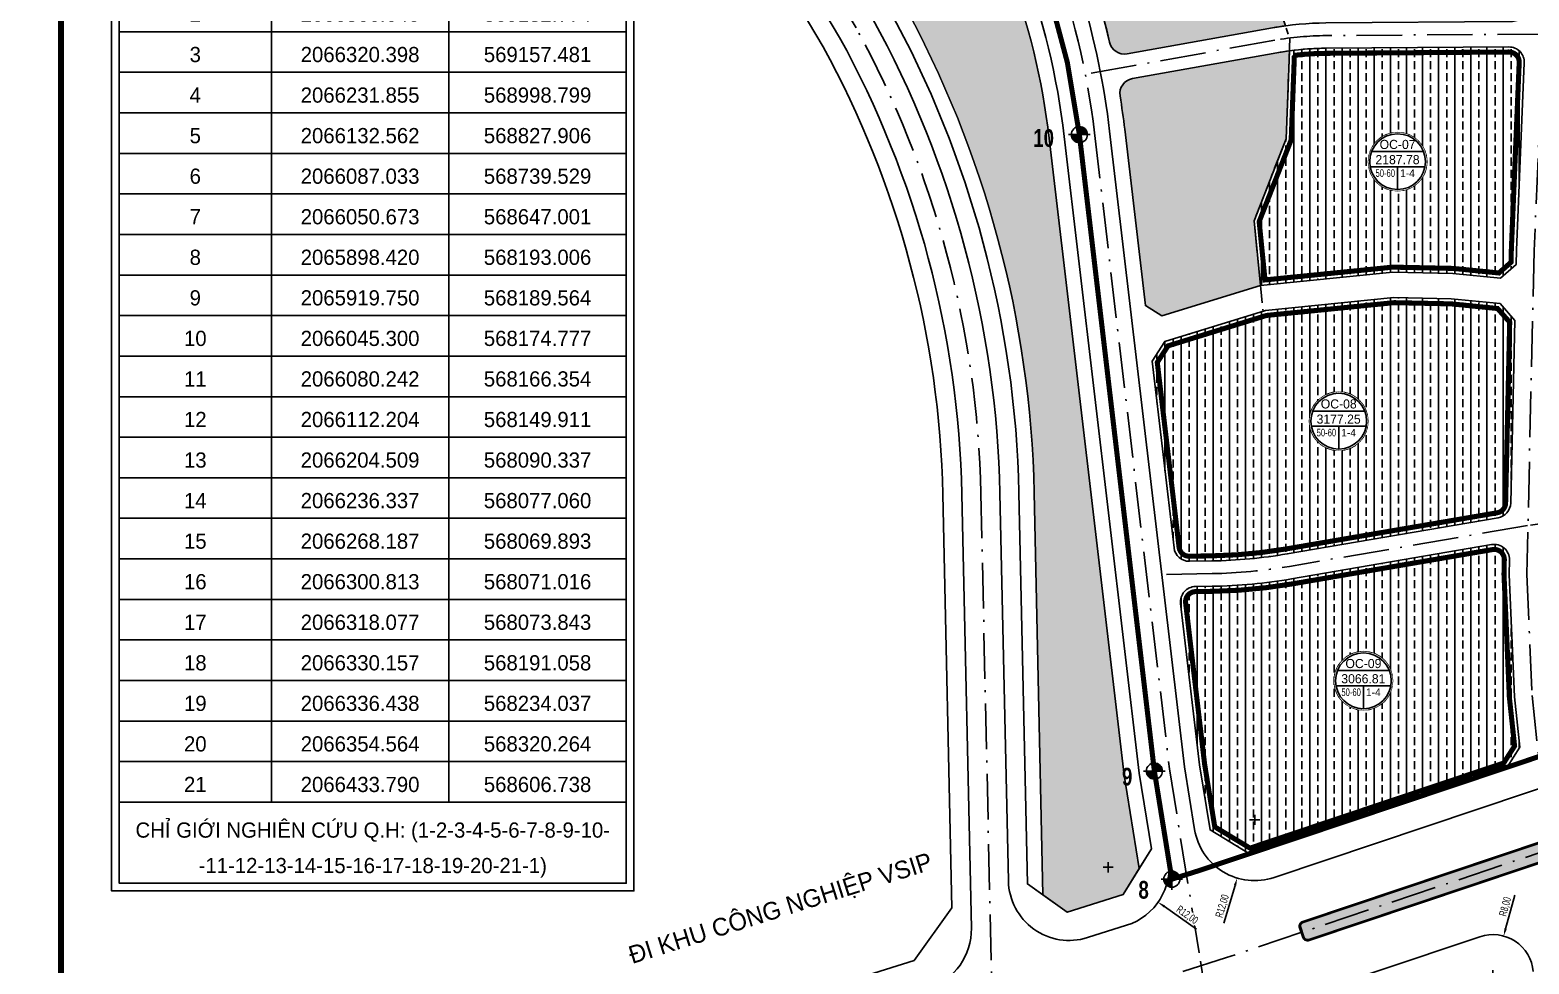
# Model space of a CAD drawing. Header units: metres. Extents: x 566107 to 571261, y 2062953 to 2068466.
# Drawn here: x 567967.8 to 568263.4, y 2065881.7 to 2066066 of the extents above; entities that cross this region are included whole.
import ezdxf
from ezdxf.enums import TextEntityAlignment as Align

# ---------------------------------------------------------------- set-up
doc = ezdxf.new("R2010")
doc.units = ezdxf.units.M
for name, pattern in [('ACAD_ISO10W100', [18.5, 12, -3, 0.5, -3]), ('CENTER', [2, 1.25, -0.25, 0.25, -0.25]), ('DOT', [0.25, 0, -0.25]), ('HIDDEN', [0.375, 0.25, -0.125])]:
    doc.linetypes.add(name, pattern=pattern)
doc.layers.get('0').update_dxf_attribs({"linetype": 'CONTINUOUS'})
doc.layers.get('DEFPOINTS').update_dxf_attribs({"linetype": 'CONTINUOUS'})
for name, color, linetype, lineweight in [('boDnv', 54, 'CONTINUOUS', 25), ('datKeSog', 251, 'CONTINUOUS', 13), ('datMatNc', 150, 'CONTINUOUS', 13), ('kt', 37, 'CONTINUOUS', 25)]:
    doc.layers.add(name, color=color, linetype=linetype, lineweight=lineweight)
for name, color, linetype in [('BoThamCo', 94, 'CONTINUOUS'), ('ChiaLo', 128, 'CENTER'), ('ddc', 32, 'CONTINUOUS'), ('ghi_chu', 7, 'CONTINUOUS'), ('hacth sdd', 8, 'CONTINUOUS'), ('Khung ban ve', 7, 'CONTINUOUS'), ('LogDg', 7, 'CONTINUOUS'), ('QH', 7, 'CONTINUOUS'), ('RANHGIOI', 2, 'HIDDEN'), ('TimDg', 222, 'CONTINUOUS'), ('ViaHeS', 32, 'CONTINUOUS')]:
    doc.layers.add(name, color=color, linetype=linetype)
doc.styles.add('ARIALB', font='', dxfattribs={"width": 0.75})
doc.styles.add('avantH', font='', dxfattribs={"height": 10})
doc.styles.add('avh', font='')
doc.styles.add('KTHUOC', font='', dxfattribs={"width": 0.8})
doc.styles.add('rms', font='romans.shx', dxfattribs={"width": 0.7, "bigfont": 'vns.shx'})
doc.styles.get('ARIALB').set_extended_font_data('.VnArialH', bold=True)
doc.styles.get('avantH').set_extended_font_data('.VnAvantH')
doc.styles.get('avh').set_extended_font_data('.VnAvantH')
doc.styles.get('KTHUOC').set_extended_font_data('.VnArial NarrowH')
doc.linetypes.add('ADL', pattern='A,0.125,-0.15,["++",rms,S=0.5,R=0,X=0,Y=-0.2245],-1.35,1.125', length=2.75)
doc.dimstyles.new('tien', dxfattribs={"dimscale": 0, "dimtxt": 1.5, "dimasz": 0.75, "dimexe": 0.45, "dimexo": 0, "dimgap": 0.25, "dimtad": 1, "dimzin": 1, "dimtxsty": 'KTHUOC', "dimblk1": 'ARCHTICK', "dimblk2": 'ARCHTICK', "dimsah": 1, "dimcen": 1, "dimdle": 0.45, "dimclrd": 37, "dimclre": 37, "dimclrt": 7, "dimaunit": 1, "dimadec": 0, "dimazin": 0, "dimtfac": 1, "dimtix": 1, "dimtofl": 0, "dimtmove": 2, "dimatfit": 3, "dimldrblk": 'ARCHTICK', "dimfxl": 0, "dimtolj": 1, "dimtzin": 1, "dimarcsym": 0})

# ---------------------------------------------------------------- blocks, each defined once
blk = doc.blocks.new('moc')
at = {"layer": 'QH', "linetype": 'Continuous'}
h = blk.add_hatch(color=7, dxfattribs=at)
h.paths.add_polyline_path([(0, 0), (0.529, 0, 0.414214), (0, 0.529)])
h.paths.add_polyline_path([(-0.529, 0, 0.414214), (0, -0.529), (0, 0)])
for p, q in [((0, 0.706), (0, -0.706)), ((-0.706, 0), (0.706, 0))]:
    blk.add_line(p, q, dxfattribs=at)
blk.add_circle((0, 0), 0.529, dxfattribs=at)
blk = doc.blocks.new('ghi_Eu-bg toa do')
at = {"color": 32}
blk.add_wipeout([(-103, 205), (0, 205), (0, 0), (-103, 0)], dxfattribs=at).dxf.layer = 'ghi_chu'
at = {"layer": 'ghi_chu', "color": 32, "lineweight": -2}
blk.add_lwpolyline([(0, 205), (0, 0), (-103, 0), (-103, 205)], close=True, dxfattribs=at)
at = {"layer": 'ghi_chu', "lineweight": -2}
blk.add_lwpolyline([(-1.5, 203.5), (-1.5, 1.5), (-101.5, 1.5), (-101.5, 203.5)], close=True, dxfattribs=at)
at = {"layer": 'ghi_chu', "color": 32, "lineweight": -2}
for points in [[(-101.5, 193.5), (-71.5, 185.5)], [(-71.5, 193.5), (-71.5, 17.5)], [(-36.5, 193.5), (-36.5, 17.5)], [(-101.5, 185.5), (-1.5, 185.5)], [(-101.5, 177.5), (-1.5, 177.5)], [(-101.5, 169.5), (-1.5, 169.5)], [(-101.5, 161.5), (-1.5, 161.5)], [(-101.5, 153.5), (-1.5, 153.5)], [(-101.5, 145.5), (-1.5, 145.5)], [(-101.5, 137.5), (-1.5, 137.5)], [(-101.5, 129.5), (-1.5, 129.5)], [(-101.5, 121.5), (-1.5, 121.5)], [(-101.5, 113.5), (-1.5, 113.5)], [(-101.5, 105.5), (-1.5, 105.5)], [(-101.5, 97.5), (-1.5, 97.5)], [(-101.5, 89.5), (-1.5, 89.5)], [(-101.5, 81.5), (-1.5, 81.5)], [(-101.5, 73.5), (-1.5, 73.5)], [(-101.5, 65.5), (-1.5, 65.5)], [(-101.5, 57.5), (-1.5, 57.5)], [(-101.5, 49.5), (-1.5, 49.5)], [(-101.5, 41.5), (-1.5, 41.5)], [(-101.5, 33.5), (-1.5, 33.5)], [(-101.5, 25.5), (-1.5, 25.5)]]:
    blk.add_lwpolyline(points, dxfattribs=at)
at = {"layer": 'ghi_chu', "lineweight": -2}
for points in [[(-1.5, 193.5), (-101.5, 193.5)], [(-101.5, 17.5), (-1.5, 17.5)]]:
    blk.add_lwpolyline(points, dxfattribs=at)
at = {"layer": 'ghi_chu', "lineweight": -2, "style": 'avantH'}
for s, height, p in [('%%U3. b¶ng to¹ ®é c¸c ®iÓm mèc:', 3.5, (-51.5, 196.5)), ('x', 3, (-54, 187.5)), ('y', 3, (-19, 187.5)), ('1', 3, (-86.5, 179.5)), ('2066606.466', 3, (-54, 179.5)), ('569000.559', 3, (-19, 179.5)), ('2', 3, (-86.5, 171.5)), ('2066366.646', 3, (-54, 171.5)), ('569132.774', 3, (-19, 171.5)), ('3', 3, (-86.5, 163.5)), ('2066320.398', 3, (-54, 163.5)), ('569157.481', 3, (-19, 163.5)), ('4', 3, (-86.5, 155.5)), ('2066231.855', 3, (-54, 155.5)), ('568998.799', 3, (-19, 155.5)), ('5', 3, (-86.5, 147.5)), ('2066132.562', 3, (-54, 147.5)), ('568827.906', 3, (-19, 147.5)), ('6', 3, (-86.5, 139.5)), ('2066087.033', 3, (-54, 139.5)), ('568739.529', 3, (-19, 139.5)), ('7', 3, (-86.5, 131.5)), ('2066050.673', 3, (-54, 131.5)), ('568647.001', 3, (-19, 131.5)), ('8', 3, (-86.5, 123.5)), ('2065898.420', 3, (-54, 123.5)), ('568193.006', 3, (-19, 123.5)), ('9', 3, (-86.5, 115.5)), ('2065919.750', 3, (-54, 115.5)), ('568189.564', 3, (-19, 115.5)), ('10', 3, (-86.5, 107.5)), ('2066045.300', 3, (-54, 107.5)), ('568174.777', 3, (-19, 107.5)), ('11', 3, (-86.5, 99.5)), ('2066080.242', 3, (-54, 99.5)), ('568166.354', 3, (-19, 99.5)), ('12', 3, (-86.5, 91.5)), ('2066112.204', 3, (-54, 91.5)), ('568149.911', 3, (-19, 91.5)), ('13', 3, (-86.5, 83.5)), ('2066204.509', 3, (-54, 83.5)), ('568090.337', 3, (-19, 83.5)), ('14', 3, (-86.5, 75.5)), ('2066236.337', 3, (-54, 75.5)), ('568077.060', 3, (-19, 75.5)), ('15', 3, (-86.5, 67.5)), ('2066268.187', 3, (-54, 67.5)), ('568069.893', 3, (-19, 67.5)), ('16', 3, (-86.5, 59.5)), ('2066300.813', 3, (-54, 59.5)), ('568071.016', 3, (-19, 59.5)), ('17', 3, (-86.5, 51.5)), ('2066318.077', 3, (-54, 51.5)), ('568073.843', 3, (-19, 51.5)), ('18', 3, (-86.5, 43.5)), ('2066330.157', 3, (-54, 43.5)), ('568191.058', 3, (-19, 43.5)), ('19', 3, (-86.5, 35.5)), ('2066336.438', 3, (-54, 35.5)), ('568234.037', 3, (-19, 35.5)), ('20', 3, (-86.5, 27.5)), ('2066354.564', 3, (-54, 27.5)), ('568320.264', 3, (-19, 27.5)), ('21', 3, (-86.5, 19.5)), ('2066433.790', 3, (-54, 19.5)), ('568606.738', 3, (-19, 19.5)), ('chØ giíi nghiªn cøu q.h: (1-2-3-4-5-6-7-8-9-10-', 3, (-51.5, 10.5)), ('-11-12-13-14-15-16-17-18-19-20-21-1)', 3, (-51.5, 3.5))]:
    blk.add_text(s, height=height, dxfattribs=at).set_placement(p, align=Align.CENTER)
blk.add_text('tt', height=3, dxfattribs=at).set_placement((-99.5, 187))
blk.add_text('t®', height=3, dxfattribs=at).set_placement((-73.5, 189), align=Align.RIGHT)
blk = doc.blocks.new('sl')
at = {"layer": 'ghi_chu', "color": 158}
blk.add_circle((0, 0), 5.75, dxfattribs=at)
at = {"color": 158, "linetype": 'DOT'}
blk.add_wipeout([(0, 5.75), (0.97, 5.67), (1.86, 5.44), (2.47, 5.19), (3.13, 4.82), (3.79, 4.32), (4.43, 3.67), (4.91, 2.99), (5.2, 2.45), (5.53, 1.57), (5.7, 0.77), (5.75, 0), (5.69, -0.85), (5.5, -1.69), (5.23, -2.38), (4.83, -3.13), (4.38, -3.72), (3.93, -4.2), (2.99, -4.91), (2.42, -5.22), (1.54, -5.54), (0.63, -5.72), (0, -5.75), (-0.86, -5.69), (-1.59, -5.52), (-2.41, -5.22), (-3.14, -4.82), (-3.72, -4.39), (-4.31, -3.8), (-4.85, -3.09), (-5.21, -2.43), (-5.52, -1.6), (-5.69, -0.85), (-5.75, 0), (-5.66, 1.01), (-5.49, 1.72), (-5.12, 2.62), (-4.44, 3.66), (-3.55, 4.52), (-2.72, 5.07), (-1.72, 5.49), (-0.8, 5.69)], dxfattribs=at).dxf.layer = 'ghi_chu'
at = {"layer": 'ghi_chu', "color": 32}
for points in [[(-5.12, 2), (5.12, 2)], [(-5.41, -1), (5.41, -1)], [(0, -1), (0, -5.5)]]:
    blk.add_lwpolyline(points, dxfattribs=at)
at = {"layer": 'ghi_chu'}
blk.add_circle((0, 0), 5.5, dxfattribs=at)
at = {"layer": 'ghi_chu', "style": 'avh'}
for tag, height, p in [('SOLO', 1.25, (0, 2.51)), ('DT', 1.5, (-0.01, -0.49))]:
    blk.add_attdef(tag, text='', height=height, dxfattribs=at).set_placement(p, align=Align.CENTER)
blk.add_attdef('MD', text='', height=1.25, dxfattribs=at).set_placement((-0.5, -3), align=Align.RIGHT)
blk.add_attdef('TC', (0.5, -3.02), '', height=1.25, dxfattribs=at)
blk = doc.blocks.new('*D392')
at = {"layer": 'DEFPOINTS', "color": 0, "transparency": 16777216}
for p in [(568414.78, 2066393.15), (568652.73, 2066033.61), (568528.66, 2065991.97), (568203.78, 2065882.94)]:
    blk.add_point(p, dxfattribs=at)
at = {"layer": 'kt', "color": 37, "lineweight": -2, "transparency": 16777216}
blk.add_line((568528.66, 2065991.97), (568531.08, 2065983.44), dxfattribs=at)
blk.add_arc((568528.66, 2065991.97), 8.42, 296.0714, 8.3277, dxfattribs=at)
at = {"layer": 'kt', "color": 37, "transparency": 16777216}
for points in [[(568536.75, 2065993.13), (568537.23, 2065993.25), (568536.64, 2065994.65)], [(568532.45, 2065984.18), (568532.27, 2065984.65), (568530.96, 2065983.88)]]:
    blk.add_solid(points, dxfattribs=at)
at = {"layer": 'kt', "color": 7, "transparency": 16777216, "insert": (568535.1, 2065988.58), "char_height": 1.5, "attachment_point": 5, "rotation": 62.1996, "style": 'KTHUOC', "bg_fill": 3, "box_fill_scale": 1.1, "bg_fill_color": 256, "bg_fill_true_color": 13158600, "bg_fill_transparency": 0}
blk.add_mtext("\\A1;92°42' ", dxfattribs=at)
at = {"layer": 'DEFPOINTS', "color": 0, "transparency": 16777216}
blk.add_point((568534.79, 2065986.21), dxfattribs=at)
blk = doc.blocks.new('_ArchTick')
at = {"color": 0, "linetype": 'ByBlock', "const_width": 0.15}
blk.add_lwpolyline([(-0.5, -0.5), (0.5, 0.5)], dxfattribs=at)
blk = doc.blocks.new('*D397')
at = {"layer": 'DEFPOINTS', "color": 0, "transparency": 16777216}
for p in [(568209.35, 2065910.13), (568205.9, 2065898.64)]:
    blk.add_point(p, dxfattribs=at)
at = {"layer": 'kt', "color": 37, "lineweight": -2, "transparency": 16777216}
for p, q in [((568208.35, 2065910.13), (568210.35, 2065910.13)), ((568209.35, 2065909.13), (568209.35, 2065911.13)), ((568203.23, 2065889.76), (568205.47, 2065897.2))]:
    blk.add_line(p, q, dxfattribs=at)
at = {"layer": 'kt', "color": 7, "transparency": 16777216, "insert": (568203.04, 2065893.09), "char_height": 1.5, "attachment_point": 5, "rotation": 73.2866, "style": 'KTHUOC', "bg_fill": 3, "box_fill_scale": 1.1, "bg_fill_color": 256, "bg_fill_true_color": 13158600, "bg_fill_transparency": 0}
blk.add_mtext('\\A1;R12,00 ', dxfattribs=at)
at = {"layer": 'kt', "color": 37, "transparency": 16777216}
blk.add_solid([(568205.23, 2065897.27), (568205.71, 2065897.13), (568205.9, 2065898.64)], dxfattribs=at)
blk = doc.blocks.new('*D398')
at = {"layer": 'DEFPOINTS', "color": 0, "transparency": 16777216}
for p in [(568180.47, 2065900.76), (568190.31, 2065893.88)]:
    blk.add_point(p, dxfattribs=at)
at = {"layer": 'kt', "color": 37, "lineweight": -2, "transparency": 16777216}
for p, q in [((568179.47, 2065900.76), (568181.47, 2065900.76)), ((568180.47, 2065899.76), (568180.47, 2065901.76)), ((568197.9, 2065888.56), (568191.53, 2065893.02))]:
    blk.add_line(p, q, dxfattribs=at)
at = {"layer": 'kt', "color": 37, "transparency": 16777216}
blk.add_solid([(568191.68, 2065893.22), (568191.39, 2065892.81), (568190.31, 2065893.88)], dxfattribs=at)
at = {"layer": 'kt', "color": 7, "transparency": 16777216, "insert": (568195.99, 2065891.3), "char_height": 1.5, "attachment_point": 5, "rotation": 325.0181, "style": 'KTHUOC', "bg_fill": 3, "box_fill_scale": 1.1, "bg_fill_color": 256, "bg_fill_true_color": 13158600, "bg_fill_transparency": 0}
blk.add_mtext('\\A1;R12,00 ', dxfattribs=at)
blk = doc.blocks.new('*D464')
at = {"layer": 'DEFPOINTS', "color": 0, "transparency": 16777216}
for p in [(568307.13, 2066184.16), (568652.73, 2066033.61), (568387.53, 2065944.61), (568203.78, 2065882.94)]:
    blk.add_point(p, dxfattribs=at)
at = {"layer": 'kt', "color": 37, "lineweight": -2, "transparency": 16777216}
blk.add_arc((568387.53, 2065944.61), 5.14, 35.3293, 91.7737, dxfattribs=at)
at = {"layer": 'kt', "color": 37, "transparency": 16777216}
for points in [[(568387.41, 2065949.5), (568387.32, 2065949.99), (568385.89, 2065949.48)], [(568391.94, 2065947.69), (568391.5, 2065947.47), (568392.4, 2065946.24)]]:
    blk.add_solid(points, dxfattribs=at)
at = {"layer": 'kt', "color": 7, "transparency": 16777216, "insert": (568390.32, 2065950.23), "char_height": 1.5, "attachment_point": 5, "rotation": 333.5515, "style": 'KTHUOC', "bg_fill": 3, "box_fill_scale": 1.1, "bg_fill_color": 256, "bg_fill_true_color": 13158600, "bg_fill_transparency": 0}
blk.add_mtext("\\A1;90°0' ", dxfattribs=at)
at = {"layer": 'DEFPOINTS', "color": 0, "transparency": 16777216}
blk.add_point((568390.93, 2065948.46), dxfattribs=at)
blk = doc.blocks.new('*D642')
at = {"layer": 'DEFPOINTS', "color": 0, "transparency": 16777216}
for p in [(568258.44, 2065887.19), (568256.32, 2065879.48)]:
    blk.add_point(p, dxfattribs=at)
at = {"layer": 'kt', "color": 37, "lineweight": -2, "transparency": 16777216}
for p, q in [((568260.65, 2065895.25), (568258.83, 2065888.64)), ((568255.32, 2065879.48), (568257.32, 2065879.48)), ((568256.32, 2065878.48), (568256.32, 2065880.48))]:
    blk.add_line(p, q, dxfattribs=at)
at = {"layer": 'kt', "color": 37, "transparency": 16777216}
blk.add_solid([(568258.59, 2065888.71), (568259.07, 2065888.57), (568258.44, 2065887.19)], dxfattribs=at)
at = {"layer": 'kt', "color": 7, "transparency": 16777216, "insert": (568258.84, 2065892.97), "char_height": 1.5, "attachment_point": 5, "rotation": 74.6425, "style": 'KTHUOC', "bg_fill": 3, "box_fill_scale": 1.1, "bg_fill_color": 256, "bg_fill_true_color": 13158600, "bg_fill_transparency": 0}
blk.add_mtext('\\A1;R8,00 ', dxfattribs=at)

msp = doc.modelspace()

# ---------------------------------------------------------------- hatches: boundary and pattern name
at = {"layer": 'hacth sdd'}
h = msp.add_hatch(dxfattribs=at)
h.set_pattern_fill('DASH', color=152, scale=0.5, style=0)
edge = h.paths.add_edge_path()
edge.add_line((568183.62, 2065918.921), (568168.818, 2066044.598))
edge.add_arc((568024.813, 2066027.637), 145, 6.71726, 34.05898)
edge.add_line((568144.94, 2066108.844), (568098.19, 2066178))
edge.add_line((568098.19, 2066178), (568085.091, 2066201.597))
edge.add_arc((568202.25, 2066266.634), 134, 200.00841, 209.03546, ccw=False)
edge.add_line((568076.338, 2066220.785), (568071.423, 2066234.284))
edge.add_arc((568197.335, 2066280.133), 134, 170.7022, 200.00841, ccw=False)
edge.add_line((568065.095, 2066301.783), (568070.229, 2066333.138))
edge.add_line((568070.229, 2066333.138), (568075.391, 2066383.854))
edge.add_arc((567886.853, 2066414.424), 191, 350.79009, 357.98008)
edge.add_line((568077.734, 2066407.691), (568080.426, 2066483.999))
edge.add_line((568080.426, 2066483.999), (568080.646, 2066490.814))
edge.add_line((568080.646, 2066490.814), (568076.777, 2066494.781))
edge.add_line((568076.777, 2066494.781), (568057.079, 2066494.636))
edge.add_line((568057.079, 2066494.636), (568051.884, 2066489.606))
edge.add_line((568051.884, 2066489.606), (568042.867, 2066263.069))
edge.add_arc((568132.296, 2066259.51), 89.5, 177.72058, 210.71731)
edge.add_line((568055.353, 2066213.793), (568139.856, 2066071.571))
edge.add_arc((567955.412, 2065970.128), 210.5, 1.24505, 28.81045, ccw=False)
edge.add_line((568165.863, 2065974.702), (568167.588, 2065895.311))
edge.add_line((568167.588, 2065895.311), (568172.343, 2065891.903))
edge.add_line((568172.343, 2065891.903), (568183.438, 2065895.402))
edge.add_line((568183.438, 2065895.402), (568186.59, 2065900.513))
edge.add_line((568186.59, 2065900.513), (568183.62, 2065918.921))
h = msp.add_hatch(dxfattribs=at)
h.set_pattern_fill('CROSS', color=64, scale=0.05, style=0)
h.set_pattern_definition([(0, (568177.18017, 2066061.257), (0.3175, 0.3175), [0.15875, -0.47625]), (90, (568177.25954, 2066061.1776), (-0.3175, 0.3175), [0.15875, -0.47625])])
edge = h.paths.add_edge_path()
edge.add_line((568210.015, 2066082.925), (568206.627, 2066088.785))
edge.add_line((568206.627, 2066088.785), (568177.18, 2066076.468))
edge.add_arc((568024.813, 2066027.637), 160, 12.96604, 17.76956, ccw=False)
edge.add_arc((568183.657, 2066064.21), 3, 192.96611, 192.96858, ccw=False)
edge.add_arc((568183.657, 2066064.21), 3, 192.96609, 280.11817)
edge.add_line((568184.185, 2066061.257), (568212.855, 2066066.373))
edge.add_arc((568223.835, 2066004.845), 62.5, 97.74772, 100.11817, ccw=False)
edge.add_line((568215.41, 2066066.775), (568210.015, 2066082.925))
h = msp.add_hatch(dxfattribs=at)
h.set_pattern_fill('BRASS', color=57, scale=0.5, angle=90, style=0)
edge = h.paths.add_edge_path()
edge.add_arc((568259.511, 2066059.601), 3, 357.59421, 450.40789)
edge.add_line((568259.49, 2066062.601), (568223.426, 2066062.344))
edge.add_arc((568223.835, 2066004.845), 57.5, 90.40789, 97.62208)
edge.add_line((568216.209, 2066061.837), (568215.555, 2066044.495))
edge.add_line((568215.555, 2066044.495), (568209.211, 2066028.283))
edge.add_line((568209.211, 2066028.283), (568210.486, 2066015.548))
edge.add_line((568210.486, 2066015.548), (568236.593, 2066018.162))
edge.add_line((568236.593, 2066018.162), (568248.389, 2066017.915))
edge.add_line((568248.389, 2066017.915), (568257.838, 2066016.974))
edge.add_line((568257.838, 2066016.974), (568260.891, 2066019.676))
edge.add_line((568260.891, 2066019.676), (568260.955, 2066022.493))
edge.add_line((568260.955, 2066022.493), (568262.508, 2066059.475))
h = msp.add_hatch(dxfattribs=at)
h.set_pattern_fill('CROSS', color=64, scale=0.05, style=0)
h.set_pattern_definition([(0, (568182.80047, 2066009.52785), (0.3175, 0.3175), [0.15875, -0.47625]), (90, (568182.87984, 2066009.44847), (-0.3175, 0.3175), [0.15875, -0.47625])])
edge = h.paths.add_edge_path()
edge.add_line((568210.486, 2066015.548), (568209.211, 2066028.283))
edge.add_line((568209.211, 2066028.283), (568215.555, 2066044.495))
edge.add_line((568215.555, 2066044.495), (568216.209, 2066061.837))
edge.add_arc((568223.835, 2066004.845), 57.5, 97.62208, 100.11817)
edge.add_line((568213.734, 2066061.451), (568185.236, 2066056.366))
edge.add_arc((568185.763, 2066053.412), 3, 100.11817, 189.09828)
edge.add_arc((568024.813, 2066027.637), 160, 6.71726, 9.09828, ccw=False)
edge.add_line((568183.715, 2066046.352), (568187.81, 2066011.584))
edge.add_line((568187.81, 2066011.584), (568191.016, 2066009.528))
edge.add_line((568191.016, 2066009.528), (568210.486, 2066015.548))
h = msp.add_hatch(dxfattribs=at)
h.set_pattern_fill('BRASS', color=57, scale=0.5, angle=90, style=0)
edge = h.paths.add_edge_path()
edge.add_line((568260.643, 2066008.664), (568257.725, 2066011.96))
edge.add_line((568257.725, 2066011.96), (568248.089, 2066012.92))
edge.add_line((568248.089, 2066012.92), (568236.791, 2066013.156))
edge.add_line((568236.791, 2066013.156), (568211.483, 2066010.623))
edge.add_line((568211.483, 2066010.623), (568191.617, 2066004.48))
edge.add_line((568191.617, 2066004.48), (568189.102, 2066000.615))
edge.add_line((568189.102, 2066000.615), (568193.44, 2065963.782))
edge.add_arc((568196.42, 2065964.133), 3, 186.71726, 270.93296)
edge.add_line((568196.468, 2065961.133), (568200.893, 2065961.205))
edge.add_arc((568199.305, 2066058.693), 97.5, 270.93296, 279.72491)
edge.add_line((568215.775, 2065962.594), (568257.336, 2065969.716))
edge.add_arc((568256.83, 2065972.673), 3, 279.72491, 358.70721)
edge.add_line((568259.829, 2065972.606), (568260.643, 2066008.664))
h = msp.add_hatch(dxfattribs=at)
h.set_pattern_fill('CROSS', color=64, scale=0.05, style=0)
h.set_pattern_definition([(0, (568124.4922, 2065856.43456), (0.3175, 0.3175), [0.15875, -0.47625]), (90, (568124.5716, 2065856.3552), (-0.3175, 0.3175), [0.15875, -0.47625])])
edge = h.paths.add_edge_path()
edge.add_line((568507.402, 2065986.684), (568218.89, 2065889.861))
edge.add_arc((568219.129, 2065889.15), 0.75, 108.5515, 198.5515)
edge.add_line((568218.418, 2065888.911), (568219.054, 2065887.015))
edge.add_arc((568219.765, 2065887.254), 0.75, 198.5515, 288.5515)
edge.add_line((568220.004, 2065886.543), (568508.515, 2065983.366))
edge.add_arc((568507.958, 2065985.025), 1.75, 288.5515, 468.5515)
h = msp.add_hatch(dxfattribs=at)
h.set_pattern_fill('BRASS', color=57, scale=0.5, angle=90, style=0)
edge = h.paths.add_edge_path()
edge.add_line((568259.511, 2065958.531), (568259.576, 2065961.402))
edge.add_arc((568256.577, 2065961.47), 3, 358.70721, 459.72491)
edge.add_line((568256.07, 2065964.427), (568216.619, 2065957.665))
edge.add_arc((568199.305, 2066058.693), 102.5, 270.93296, 279.72491, ccw=False)
edge.add_line((568200.974, 2065956.206), (568197.664, 2065956.152))
edge.add_arc((568197.713, 2065953.153), 3, 90.93296, 186.71726)
edge.add_line((568194.733, 2065952.802), (568198.48, 2065920.994))
edge.add_line((568198.48, 2065920.994), (568200.555, 2065908.133))
edge.add_line((568200.555, 2065908.133), (568208.306, 2065903.45))
edge.add_line((568208.306, 2065903.45), (568259.105, 2065920.497))
edge.add_line((568259.105, 2065920.497), (568261.631, 2065924.435))
edge.add_line((568261.631, 2065924.435), (568260.568, 2065934.391))
edge.add_line((568260.568, 2065934.391), (568259.511, 2065958.531))

# ---------------------------------------------------------------- linework, layer by layer
at = {"layer": 'boDnv', "color": 10, "linetype": 'ADL', "ltscale": 0.25, "const_width": 1}
for points in [[(568261.509, 2066059.517, 0.4286712), (568259.497, 2066061.601), (568223.433, 2066061.344, 0.0277623), (568217.176, 2066060.952), (568216.548, 2066044.288), (568210.23, 2066028.143), (568211.381, 2066016.643), (568236.554, 2066019.163), (568248.449, 2066018.914), (568257.503, 2066018.012), (568259.901, 2066020.135), (568259.955, 2066022.525)], [(568259.634, 2066008.295), (568257.236, 2066011.004), (568248.029, 2066011.921), (568236.83, 2066012.155), (568211.683, 2066009.638), (568192.258, 2066003.632), (568190.138, 2066000.373), (568194.433, 2065963.899, 0.3849443), (568196.452, 2065962.133), (568200.876, 2065962.205, 0.0383809), (568215.606, 2065963.579), (568257.167, 2065970.702, 0.3589495), (568258.829, 2065972.628)], [(568258.511, 2065958.52), (568258.576, 2065961.425, 0.471725), (568256.239, 2065963.441), (568216.788, 2065956.68, -0.0383809), (568200.99, 2065955.206), (568197.68, 2065955.152, 0.4441014), (568195.727, 2065952.919), (568199.47, 2065921.132), (568201.468, 2065908.75), (568208.427, 2065904.545), (568258.453, 2065921.334), (568260.599, 2065924.679), (568259.57, 2065934.316)]]:
    msp.add_lwpolyline(points, format="xyb", close=True, dxfattribs=at)
at = {"layer": 'BoThamCo'}
for points in [[(568210.015, 2066082.925), (568206.627, 2066088.785), (568177.18, 2066076.468, -0.0209624), (568180.734, 2066063.537, -0.0000108), (568180.734, 2066063.537, 0.399729), (568184.185, 2066061.257), (568212.855, 2066066.373, -0.0103434), (568215.41, 2066066.775)], [(568507.402, 2065986.684), (568218.89, 2065889.861, 0.4142136), (568218.418, 2065888.911), (568219.054, 2065887.015, 0.4142136), (568220.004, 2065886.543), (568508.515, 2065983.366, 1)]]:
    msp.add_lwpolyline(points, format="xyb", close=True, dxfattribs=at)
msp.add_lwpolyline([(568210.486, 2066015.548), (568209.211, 2066028.283), (568215.555, 2066044.495), (568216.209, 2066061.837, 0.0108917), (568213.734, 2066061.451), (568185.236, 2066056.366, 0.4090095), (568182.8, 2066052.938, -0.0103895), (568183.715, 2066046.352), (568187.81, 2066011.584), (568191.016, 2066009.528), (568210.486, 2066015.548)], format="xyb", dxfattribs=at)
at = {"layer": 'ChiaLo', "ltscale": 5}
for points in [[(568171.624, 2066074.143), (568206.627, 2066088.785), (568210.015, 2066082.925), (568216.216, 2066064.36)], [(568216.304, 2066064.371), (568215.555, 2066044.495), (568209.211, 2066028.283), (568210.994, 2066010.472)]]:
    msp.add_lwpolyline(points, dxfattribs=at)
at = {"layer": 'datKeSog'}
msp.add_lwpolyline([(568051.884, 2066489.606), (568048.761, 2066486.583), (568039.869, 2066263.189, 0.1449785), (568052.774, 2066212.26), (568137.252, 2066070.081, -0.1207993), (568162.863, 2065974.637), (568164.54, 2065897.495), (568167.588, 2065895.311), (568165.863, 2065974.702, 0.1208601), (568139.856, 2066071.571), (568055.353, 2066213.793, -0.1449785), (568042.867, 2066263.069)], format="xyb", close=True, dxfattribs=at)
msp.add_lwpolyline([(568075.391, 2066383.854), (568070.229, 2066333.138), (568065.095, 2066301.783, 0.128574), (568071.423, 2066234.284), (568076.338, 2066220.785, 0.0394083), (568085.091, 2066201.597), (568098.19, 2066178), (568144.94, 2066108.844, -0.11987), (568168.818, 2066044.598), (568183.62, 2065918.921), (568186.59, 2065900.513), (568188.999, 2065904.419), (568186.592, 2065919.336), (568171.798, 2066044.949, 0.11987), (568147.426, 2066110.524), (568100.749, 2066179.572), (568087.714, 2066203.053, -0.0394083), (568079.157, 2066221.811), (568074.241, 2066235.31, -0.128574), (568068.056, 2066301.298), (568073.204, 2066332.743), (568078.366, 2066383.462, 0.0312673)], format="xyb", dxfattribs=at)
at = {"layer": 'datMatNc'}
msp.add_lwpolyline([(568183.62, 2065918.921), (568168.818, 2066044.598, 0.11987), (568144.94, 2066108.844), (568098.19, 2066178), (568085.091, 2066201.597, -0.0394083), (568076.338, 2066220.785), (568071.423, 2066234.284, -0.128574), (568065.095, 2066301.783), (568070.229, 2066333.138), (568075.391, 2066383.854, 0.0313826), (568077.734, 2066407.691), (568080.426, 2066483.999), (568080.646, 2066490.814), (568076.777, 2066494.781), (568057.079, 2066494.636), (568051.884, 2066489.606), (568042.867, 2066263.069, 0.1449785), (568055.353, 2066213.793), (568139.856, 2066071.571, -0.1208601), (568165.863, 2065974.702), (568167.588, 2065895.311), (568172.343, 2065891.903), (568183.438, 2065895.402), (568186.59, 2065900.513)], format="xyb", close=True, dxfattribs=at)
at = {"layer": 'ddc'}
for points in [[(568262.508, 2066059.475, 0.4286712), (568259.49, 2066062.601), (568223.426, 2066062.344, 0.0314882), (568216.209, 2066061.837), (568215.555, 2066044.495), (568209.211, 2066028.283), (568210.486, 2066015.548), (568236.593, 2066018.162), (568248.389, 2066017.915), (568257.838, 2066016.974), (568260.891, 2066019.676), (568260.955, 2066022.493)], [(568260.643, 2066008.664), (568257.725, 2066011.96), (568248.089, 2066012.92), (568236.791, 2066013.156), (568211.483, 2066010.623), (568191.617, 2066004.48), (568189.102, 2066000.615), (568193.44, 2065963.782, 0.3849443), (568196.468, 2065961.133), (568200.893, 2065961.205, 0.0383809), (568215.775, 2065962.594), (568257.336, 2065969.716, 0.3589495), (568259.829, 2065972.606)], [(568259.511, 2065958.531), (568259.576, 2065961.402, 0.471725), (568256.07, 2065964.427), (568216.619, 2065957.665, -0.0383809), (568200.974, 2065956.206), (568197.664, 2065956.152, 0.4441014), (568194.733, 2065952.802), (568198.48, 2065920.994), (568200.555, 2065908.133), (568208.306, 2065903.45), (568259.105, 2065920.497), (568261.631, 2065924.435), (568260.568, 2065934.391)]]:
    msp.add_lwpolyline(points, format="xyb", close=True, dxfattribs=at)
at = {"layer": 'Khung ban ve', "const_width": 1.2}
msp.add_lwpolyline([(567973.928, 2066641.109), (569223.928, 2066641.109), (569223.928, 2065831.109), (567973.928, 2065831.109)], close=True, dxfattribs=at)
at = {"layer": 'LogDg'}
for points in [[(568045.189, 2066491.114), (568036.122, 2066263.338, 0.1449785), (568049.55, 2066210.345), (568133.996, 2066068.22, -0.1207214), (568159.114, 2065974.555), (568160.777, 2065898.07, 0.4999972), (568176.383, 2065886.886), (568184.083, 2065889.314, 0.3722013), (568192.32, 2065902.67), (568189.564, 2065919.75), (568174.777, 2066045.3, 0.11987), (568149.911, 2066112.204), (568103.308, 2066181.143), (568090.337, 2066204.509, -0.0394083), (568081.976, 2066222.838), (568077.06, 2066236.337, -0.128574), (568071.016, 2066300.813), (568076.179, 2066332.349), (568081.342, 2066383.07, 0.0311548)], [(568307.511, 2066173.603, 0.4178496), (568298.566, 2066177.984), (568289.54, 2066174.83), (568218.087, 2066136.73, 0.0071825), (568214.276, 2066134.627), (568168.395, 2066108.443, 0.398341), (568165.207, 2066097.914, -0.0869341), (568180.736, 2066046.002), (568195.508, 2065920.579), (568197.503, 2065908.217, 0.4630471), (568213.167, 2065898.752), (568373.279, 2065952.485, 0.4142136), (568378.318, 2065962.614), (568307.511, 2066173.603)], [(568264.286, 2065880.185, 0.4849671), (568253.772, 2065887.064), (568213.281, 2065873.475, 0.36701), (568205.253, 2065860.187), (568213.079, 2065811.686), (568207.155, 2065810.73), (568200.048, 2065854.777, 0.4575121), (568184.592, 2065864.31), (568172.143, 2065860.383, 0.375227), (568163.927, 2065846.902, 0.0494446), (568174.232, 2065809.579), (568179.077, 2065795.12), (568171.965, 2065792.737), (568167.174, 2065807.038, -0.0442762), (568157.26, 2065841.661, 0.4483491), (568141.867, 2065850.835), (568128.628, 2065846.659), (568121.409, 2065869.548), (568145.09, 2065877.017, 0.3333358), (568153.478, 2065888.722), (568151.616, 2065974.392, 0.120559), (568127.482, 2066064.499), (568075.501, 2066151.985, 0.3349429)], [(568507.322, 2065986.921), (568218.811, 2065890.098, 0.4142136), (568218.181, 2065888.832), (568218.817, 2065886.936, 0.4142136), (568220.083, 2065886.306), (568508.595, 2065983.129, 1), (568507.322, 2065986.921)]]:
    msp.add_lwpolyline(points, format="xyb", dxfattribs=at)
at = {"layer": 'RANHGIOI', "color": 1, "ltscale": 9, "const_width": 1}
msp.add_lwpolyline([(568982.152, 2066596.774), (568641.488, 2066448.283), (568640.642, 2066447.92, -0.0051374), (568606.738, 2066433.79), (568320.264, 2066354.564, -0.0205674), (568279.256, 2066345.02), (568234.037, 2066336.438, -0.0212183), (568191.058, 2066330.157), (568073.843, 2066318.077), (568071.016, 2066300.813, 0.128574), (568077.06, 2066236.337), (568081.976, 2066222.838, 0.0394083), (568090.337, 2066204.509), (568103.308, 2066181.143), (568149.911, 2066112.204, -0.11987), (568174.777, 2066045.3), (568189.564, 2065919.75), (568193.006, 2065898.42), (568198.209, 2065900.061), (568647.001, 2066050.673, 0.0506838), (568827.906, 2066132.562), (568998.799, 2066231.855)], format="xyb", dxfattribs=at)
at = {"layer": 'TimDg', "linetype": 'ACAD_ISO10W100', "ltscale": 0.75, "elevation": 0}
msp.add_lwpolyline([(568198.58, 2065725.104), (568170.703, 2065808.308, -0.0775633), (568157.666, 2065868.594), (568155.365, 2065974.474, 0.1206413), (568130.739, 2066066.36), (568046.326, 2066208.429, -0.1449785), (568032.375, 2066263.487), (568043.396, 2066540.365), (568056.746, 2066694.89, 0.1449761), (568045.365, 2066750.534), (567960.302, 2066910.122, 0.0564277), (567947.552, 2066928.661), (567882.547, 2067003.502)], format="xyb", dxfattribs=at)
at = {"layer": 'TimDg', "linetype": 'ACAD_ISO10W100', "ltscale": 0.75}
for points in [[(568052.288, 2066834.89), (568102.991, 2066722.451, -0.0661146), (568107.533, 2066707.32), (568108.106, 2066703.76, -0.0635669), (568108.931, 2066678.449), (568106.545, 2066653.24, -0.020896), (568105.411, 2066644.963), (568098.32, 2066605.532), (568092.235, 2066551.305, 0.0198666), (568091.092, 2066535.459), (568089.421, 2066483.695), (568086.729, 2066407.374, -0.0310447), (568084.318, 2066382.68), (568079.155, 2066331.954), (568073.977, 2066300.329, 0.128574), (568079.879, 2066237.363), (568084.795, 2066223.864, 0.0394083), (568092.96, 2066205.965), (568105.867, 2066182.714), (568152.397, 2066113.884, -0.11987), (568177.756, 2066045.651), (568192.536, 2065920.165), (568198.653, 2065882.255)], [(569579.458, 2066552.489), (569316.691, 2066388.631, -0.0121561), (569316.482, 2066388.507), (569007.707, 2066216.212), (568836.949, 2066116.999, -0.0506838), (568652.728, 2066033.609), (568203.78, 2065882.944), (567811.807, 2065759.32)], [(568230.685, 2066348.017), (568234.768, 2066282.954), (568246.814, 2066232.904, 0.0276131), (568251.571, 2066217.046), (568256.105, 2066204.491, -0.0217912), (568260.005, 2066192.018), (568263.551, 2066178.662, -0.0624974), (568265.439, 2066164.72), (568266.384, 2066068.341), (568264.453, 2066022.38), (568263.013, 2065958.568), (568264.059, 2065934.654), (568267.305, 2065904.263)], [(568266.205, 2066065.149), (568223.408, 2066064.844, 0.0423945), (568213.295, 2066063.912), (568175.94, 2066057.246)], [(568327.482, 2065943.23), (568323.386, 2065953.44, 0.1272417), (568314.477, 2065965.539), (568307.091, 2065971.547, 0.2092947), (568300.135, 2065973.475), (568263.158, 2065968.178), (568216.197, 2065960.13, -0.0383809), (568200.933, 2065958.706), (568190.105, 2065958.529)], [(568198.653, 2065882.255), (568212.499, 2065796.442, 0.0692369), (568222.623, 2065763.51), (568258.302, 2065687.027, -0.2204049)]]:
    msp.add_lwpolyline(points, format="xyb", dxfattribs=at)
at = {"layer": 'ViaHeS'}
msp.add_lwpolyline([(568057.079, 2066494.636), (568048.761, 2066486.583), (568039.869, 2066263.189, 0.1449785), (568052.774, 2066212.26), (568137.252, 2066070.081, -0.1207993), (568162.863, 2065974.637), (568164.54, 2065897.495), (568172.343, 2065891.903), (568183.438, 2065895.402), (568188.999, 2065904.419), (568186.592, 2065919.336), (568171.798, 2066044.949, 0.11987), (568147.426, 2066110.524), (568100.749, 2066179.572), (568087.714, 2066203.053, -0.0394083), (568079.157, 2066221.811), (568074.241, 2066235.31, -0.128574), (568068.056, 2066301.298), (568073.204, 2066332.743), (568078.366, 2066383.462, 0.0312673), (568080.733, 2066407.586), (568083.424, 2066483.898), (568083.551, 2066487.836), (568076.777, 2066494.781)], format="xyb", close=True, dxfattribs=at)
for points in [[(568180.734, 2066063.537, 0.399729), (568184.185, 2066061.257), (568212.855, 2066066.373, -0.0423945), (568223.39, 2066067.344), (568259.883, 2066067.604, 0.4149995), (568262.861, 2066070.633), (568262.03, 2066155.446), (568259.353, 2066157.034), (568218.793, 2066135.407, 0.0071825), (568215.02, 2066133.325), (568169.335, 2066107.252), (568167.334, 2066100.356, -0.061452), (568180.734, 2066063.537)], [(568182.8, 2066052.938, -0.0103895), (568183.715, 2066046.352), (568187.81, 2066011.584), (568191.016, 2066009.528), (568210.486, 2066015.548), (568236.593, 2066018.162), (568248.389, 2066017.915), (568257.838, 2066016.974), (568260.891, 2066019.676), (568260.955, 2066022.493), (568262.508, 2066059.475, 0.4286712), (568259.49, 2066062.601), (568223.426, 2066062.344, 0.0423945), (568213.734, 2066061.451), (568185.236, 2066056.366, 0.4090095), (568182.8, 2066052.938)], [(568259.829, 2065972.606, -0.3589495), (568257.336, 2065969.716), (568215.775, 2065962.594, -0.0383809), (568200.893, 2065961.205), (568196.468, 2065961.133, -0.3849443), (568193.44, 2065963.782), (568189.102, 2066000.615), (568191.617, 2066004.48), (568211.483, 2066010.623), (568236.791, 2066013.156), (568248.089, 2066012.92), (568257.725, 2066011.96), (568260.643, 2066008.664), (568259.829, 2065972.606)], [(568256.07, 2065964.427), (568216.619, 2065957.665, -0.0383809), (568200.974, 2065956.206), (568197.664, 2065956.152, 0.4441014), (568194.733, 2065952.802), (568198.48, 2065920.994), (568200.555, 2065908.133), (568208.306, 2065903.45), (568259.105, 2065920.497), (568261.631, 2065924.435), (568260.568, 2065934.391), (568259.511, 2065958.531), (568259.576, 2065961.402, 0.471725), (568256.07, 2065964.427)]]:
    msp.add_lwpolyline(points, format="xyb", dxfattribs=at)
at = {"layer": 'ViaHeS', "elevation": 0}
msp.add_lwpolyline([(568075.442, 2066144.744), (568124.225, 2066062.64, -0.1204742), (568147.867, 2065974.311), (568149.638, 2065892.795), (568142.183, 2065882.391), (568119.604, 2065875.27), (568130.433, 2065840.937), (568144.738, 2065845.449), (568153.768, 2065839.979, 0.0429791), (568163.644, 2065805.769), (568168.41, 2065791.546), (568182.633, 2065796.311), (568177.761, 2065810.851, -0.0455756), (568168.165, 2065844.531), (568174.475, 2065854.828), (568189.234, 2065859.482), (568197.025, 2065854.677), (568204.193, 2065810.252), (568216.04, 2065812.163), (568208.598, 2065858.289), (568214.119, 2065867.427)], format="xyb", dxfattribs=at)

# ---------------------------------------------------------------- block references
at = {"layer": 'QH', "xscale": 3, "yscale": 3, "zscale": 3}
for p in [(568174.777, 2066045.3), (568189.564, 2065919.75), (568193.006, 2065898.42)]:
    msp.add_blockref('moc', p, dxfattribs=at)

# ---------------------------------------------------------------- texts
at = {"layer": 'ghi_chu', "style": 'avantH'}
msp.add_text('®i khu c«ng nghiÖp vsip', height=3.5, rotation=17.50474, dxfattribs=at).set_placement((568086.578, 2065881.669))
at = {"layer": 'QH', "style": 'ARIALB', "width": 0.75}
for s, p in [('10', (568165.686, 2066042.883, -2.251)), ('9', (568183.183, 2065916.894, -2.251)), ('8', (568186.426, 2065894.574, -2.251))]:
    msp.add_text(s, height=3.5, dxfattribs=at).set_placement(p)

# ---------------------------------------------------------------- next in the draw order: block references
at = {"layer": 'ghi_chu'}
msp.add_blockref('ghi_Eu-bg toa do', (568086.928, 2065896.109), dxfattribs=at)
ref = msp.add_blockref('sl', (568237.527, 2066039.967), dxfattribs=at)
ref.add_attrib('DT', '2187.78', dxfattribs={"height": 1.8, "style": 'avh'}).set_placement((568237.512, 2066039.472), align=Align.CENTER)
ref.add_attrib('MD', '50-60', dxfattribs={"height": 1.5, "style": 'avh', "width": 0.75}).set_placement((568237.025, 2066036.97), align=Align.RIGHT)
ref.add_attrib('TC', '1-4', (568238.027, 2066036.947), dxfattribs={"height": 1.5, "style": 'avh'})
ref.add_attrib('SOLO', 'oc-07', dxfattribs={"height": 1.8, "style": 'avh'}).set_placement((568237.527, 2066042.472), align=Align.CENTER)
ref = msp.add_blockref('sl', (568225.917, 2065988.773), dxfattribs=at)
ref.add_attrib('DT', '3177.25', dxfattribs={"height": 1.8, "style": 'avh'}).set_placement((568225.902, 2065988.279), align=Align.CENTER)
ref.add_attrib('MD', '50-60', dxfattribs={"height": 1.5, "style": 'avh', "width": 0.75}).set_placement((568225.415, 2065985.777), align=Align.RIGHT)
ref.add_attrib('TC', '1-4', (568226.417, 2065985.753), dxfattribs={"height": 1.5, "style": 'avh'})
ref.add_attrib('SOLO', 'oc-08', dxfattribs={"height": 1.8, "style": 'avh'}).set_placement((568225.917, 2065991.279), align=Align.CENTER)
ref = msp.add_blockref('sl', (568230.789, 2065937.557), dxfattribs=at)
ref.add_attrib('DT', '3066.81', dxfattribs={"height": 1.8, "style": 'avh'}).set_placement((568230.774, 2065937.063), align=Align.CENTER)
ref.add_attrib('MD', '50-60', dxfattribs={"height": 1.5, "style": 'avh', "width": 0.75}).set_placement((568230.287, 2065934.561), align=Align.RIGHT)
ref.add_attrib('TC', '1-4', (568231.289, 2065934.537), dxfattribs={"height": 1.5, "style": 'avh'})
ref.add_attrib('SOLO', 'oc-09', dxfattribs={"height": 1.8, "style": 'avh'}).set_placement((568230.789, 2065940.063), align=Align.CENTER)

# ---------------------------------------------------------------- next in the draw order: dimensions: what is measured, and where the dimension line sits
at = {"layer": 'kt'}
dim = msp.add_radius_dim(center=(568180.473, 2065900.759), mpoint=(568190.305, 2065893.879), dimstyle='tien', override={"dimscale": 1, "dimasz": 1.5, "dimpost": ' ', "dimadec": 2, "dimazin": 1}, dxfattribs=at)
dim.commit()
dim.dimension.update_dxf_attribs({"geometry": '*D398', "text_midpoint": (568195.988, 2065891.298)})

# ---------------------------------------------------------------- next in the draw order: dimensions: what is measured, and where the dimension line sits
dim = msp.add_angular_dim_2l(base=(568534.793, 2065986.205), line1=((568652.728, 2066033.609), (568203.78, 2065882.944)), line2=((568414.779, 2066393.153), (568528.662, 2065991.973)), dimstyle='tien', override={"dimscale": 1, "dimasz": 1.5, "dimpost": ' ', "dimadec": 2, "dimazin": 1}, dxfattribs=at)
dim.commit()
dim.dimension.update_dxf_attribs({"geometry": '*D392', "text_midpoint": (568535.097, 2065988.58)})

# ---------------------------------------------------------------- next in the draw order: dimensions: what is measured, and where the dimension line sits
dim = msp.add_radius_dim(center=(568209.349, 2065910.129), mpoint=(568205.898, 2065898.635), dimstyle='tien', override={"dimscale": 1, "dimasz": 1.5, "dimpost": ' ', "dimadec": 2, "dimazin": 1}, dxfattribs=at)
dim.commit()
dim.dimension.update_dxf_attribs({"geometry": '*D397', "text_midpoint": (568203.039, 2065893.088)})

# ---------------------------------------------------------------- next in the draw order: dimensions: what is measured, and where the dimension line sits
dim = msp.add_angular_dim_2l(base=(568390.928, 2065948.461), line1=((568652.728, 2066033.609), (568203.78, 2065882.944)), line2=((568307.134, 2066184.156), (568387.525, 2065944.608)), dimstyle='tien', override={"dimscale": 1, "dimasz": 1.5, "dimpost": ' ', "dimadec": 2, "dimazin": 1}, dxfattribs=at)
dim.commit()
dim.dimension.update_dxf_attribs({"geometry": '*D464', "text_midpoint": (568390.324, 2065950.234)})

# ---------------------------------------------------------------- next in the draw order: dimensions: what is measured, and where the dimension line sits
dim = msp.add_radius_dim(center=(568256.318, 2065879.479), mpoint=(568258.436, 2065887.194), dimstyle='tien', override={"dimscale": 1, "dimasz": 1.5, "dimpost": ' ', "dimadec": 2, "dimazin": 1}, dxfattribs=at)
dim.commit()
dim.dimension.update_dxf_attribs({"geometry": '*D642', "text_midpoint": (568258.838, 2065892.972)})

doc.saveas('drawing.dxf')
